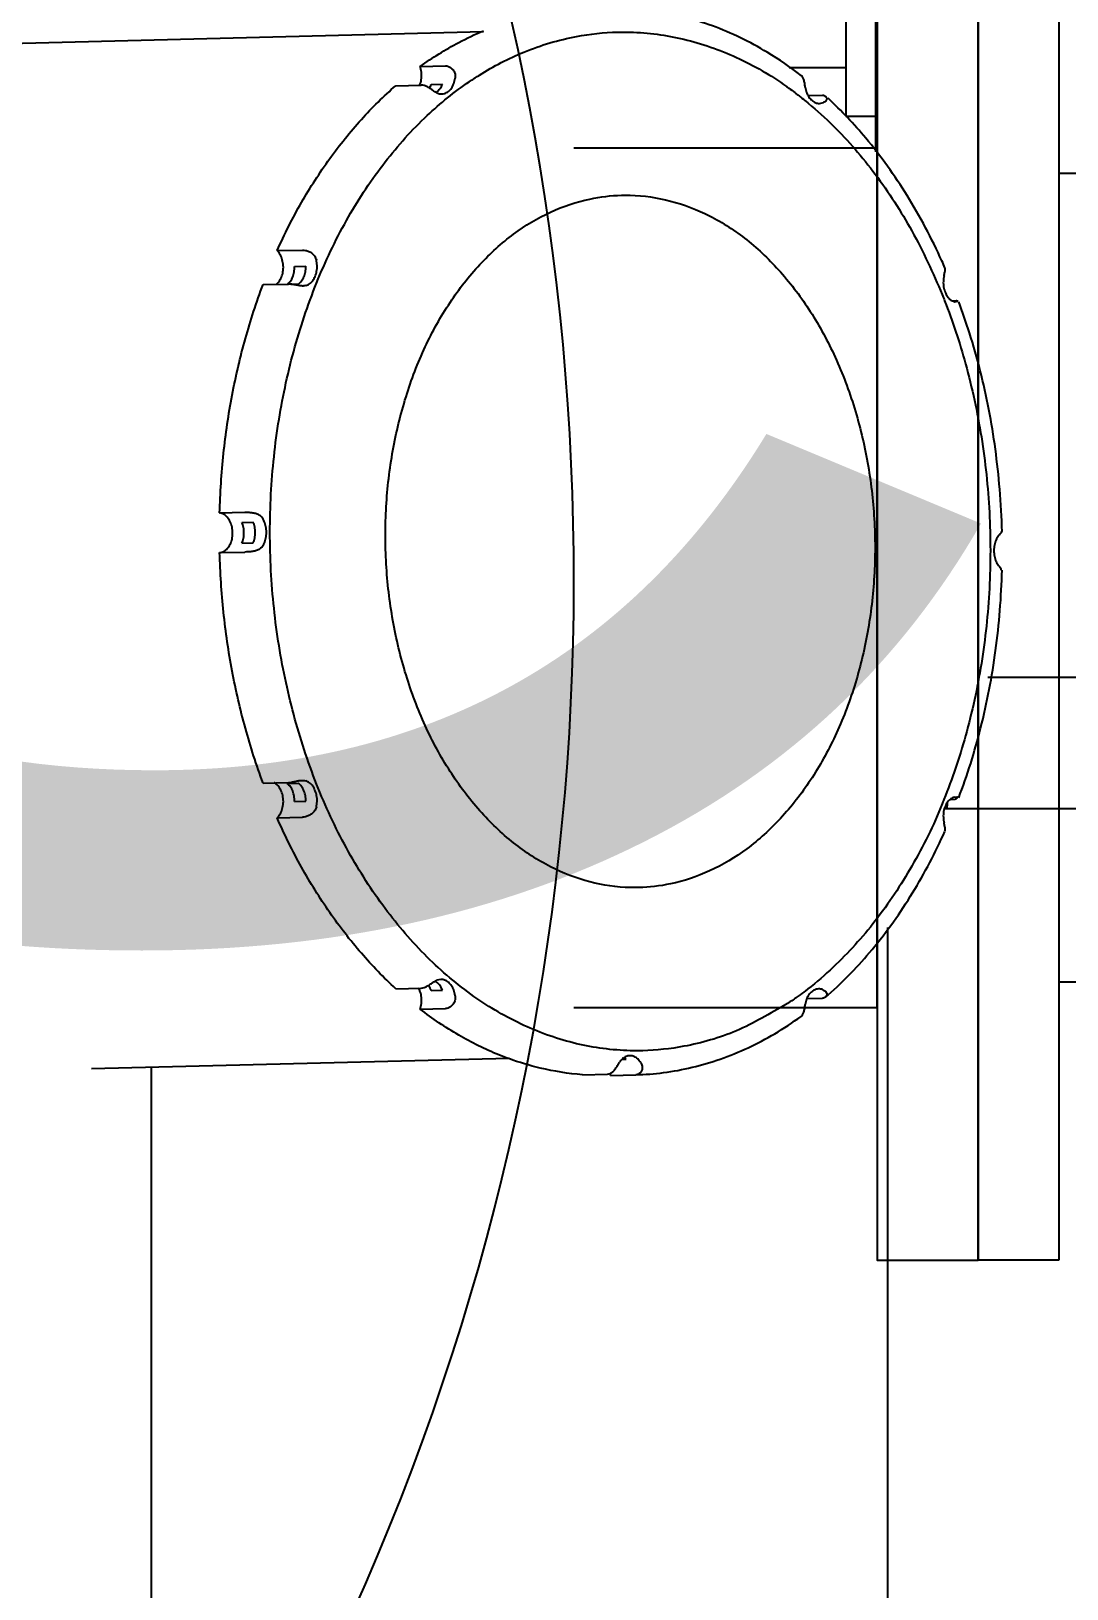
# Model space of a CAD drawing. Header units: inches. Extents: x -40190 to 0, y -3216 to 2257.
# Drawn here: x -22009.55 to -21999.3, y 307.56 to 322.97 of the extents above; entities that cross this region are included whole.
import ezdxf
from ezdxf import colors
from ezdxf.entities.mleader import LeaderData, LeaderLine
from ezdxf.enums import TextEntityAlignment as Align
from ezdxf.math import Vec2, Vec3

# ---------------------------------------------------------------- set-up
doc = ezdxf.new("R2010")
doc.units = ezdxf.units.IN
doc.header["$LTSCALE"] = 0.5
doc.header["$MEASUREMENT"] = 0
for name, color, linetype in [('A113$0$A-ANNO-TEXT', 8, 'Continuous'), ('A113$0$E-POWER-GEN', 8, 'Continuous'), ('E-Anno-Keyn', 72, 'Continuous'), ('E-Anno-Note', 6, 'Continuous'), ('M-Elect-Generator', 94, 'Continuous'), ('M-HVAC-text', 6, 'Continuous'), ('XREF', 7, 'Continuous')]:
    doc.layers.add(name, color=color, linetype=linetype)
doc.styles.add('A113$0$Arial', font='arial.ttf', dxfattribs={"height": 0.076839})
doc.styles.add('MAMEP ANNO', font='arial.ttf', dxfattribs={"height": 0.101562})
doc.styles.get("Standard").update_dxf_attribs({"font": 'simplex.shx'})

# ---------------------------------------------------------------- blocks, each defined once
blk = doc.blocks.new('MLD-KeyNote')
at = {"color": 0, "linetype": 'Continuous', "transparency": 16777216}
blk.add_lwpolyline([(-0.09375, -0.09375), (0.09375, -0.09375), (0.09375, 0.09375), (-0.09375, 0.09375)], close=True, dxfattribs=at)
at = {"color": 0, "linetype": 'ByBlock', "transparency": 16777216, "style": 'MAMEP ANNO'}
blk.add_attdef('ID', text='', height=0.10156, dxfattribs=at).set_placement((0, 0), align=Align.MIDDLE_CENTER)
blk = doc.blocks.new('A113')
at = {"layer": 'A113$0$E-POWER-GEN', "lineweight": 0}
blk.add_3dface([(-22082.1462, 335.9658, 1992.7541), (-21939.9204, 335.9658, 1992.7541), (-21939.9204, 268.1658, 1992.7541), (-22082.1462, 268.1658, 1992.7541)], dxfattribs=at)
at = {"layer": 'A113$0$A-ANNO-TEXT', "lineweight": 13, "style": 'A113$0$Arial', "width": 1.246875}
blk.add_text('CONC. ', height=16, dxfattribs=at).set_placement((-22081.2124, 314.104))

msp = doc.modelspace()

# ---------------------------------------------------------------- linework, layer by layer
at = {"layer": 'M-Elect-Generator', "color": 1}
for p, q in [((-22001.191, 321.776, 0.001), (-22001.191, 326.855, 0.001)), ((-22001.486, 326.658, 0.001), (-22001.486, 322.13, 0.001)), ((-22000.178, 324.313, 0.001), (-22000.178, 310.813, 0.001)), ((-21999.378, 324.313, 0.001), (-21999.378, 310.813, 0.001)), ((-22014.021, 322.743, 0.001), (-22005.07, 322.968, 0.001)), ((-22003.745, 322.962, 0.001), (-22003.62, 322.962, 0.001)), ((-22005.698, 322.622, 0.001), (-22005.448, 322.628, 0.001)), ((-22002.047, 322.613, 0.001), (-22001.486, 322.613, 0.001)), ((-22005.939, 322.432, 0.001), (-22005.688, 322.438, 0.001)), ((-22005.59, 322.443, 0.001), (-22005.478, 322.446, 0.001)), ((-22001.86, 322.334, 0.001), (-22001.719, 322.338, 0.001)), ((-22001.746, 322.256, 0.001), (-22001.707, 322.265, 0.001)), ((-22001.486, 322.13, 0.001), (-22001.191, 322.13, 0.001)), ((-22001.178, 321.813, 0.001), (-22004.178, 321.813, 0.001)), ((-22001.178, 313.313, 0.001), (-22001.178, 321.813, 0.001)), ((-21987.803, 321.563, 0.001), (-21999.378, 321.563, 0.001)), ((-22003.705, 321.348, 0.001), (-22003.62, 321.348, 0.001)), ((-22007.113, 320.8, 0.001), (-22006.863, 320.806, 0.001)), ((-22006.941, 320.642, 0.001), (-22006.829, 320.645, 0.001)), ((-22007.252, 320.464, 0.001), (-22007.002, 320.47, 0.001)), ((-22006.979, 320.468, 0.001), (-22006.901, 320.47, 0.001)), ((-22000.432, 320.303, 0.001), (-22000.406, 320.304, 0.001)), ((-22007.682, 318.205, 0.001), (-22007.432, 318.212, 0.001)), ((-22007.462, 318.111, 0.001), (-22007.35, 318.114, 0.001)), ((-22007.462, 317.907, 0.001), (-22007.35, 317.91, 0.001)), ((-22007.682, 317.813, 0.001), (-22007.432, 317.819, 0.001)), ((-21979.457, 316.579, 0.001), (-22000.083, 316.579, 0.001)), ((-22007.252, 315.533, 0.001), (-22007.002, 315.539, 0.001)), ((-22007.013, 315.528, 0.001), (-22006.901, 315.531, 0.001)), ((-22006.941, 315.35, 0.001), (-22006.829, 315.353, 0.001)), ((-21991.426, 315.28, 0.001), (-22000.51, 315.28, 0.001)), ((-22000.452, 315.372, 0.001), (-22000.406, 315.373, 0.001)), ((-22000.411, 315.394, 0.001), (-22000.39, 315.397, 0.001)), ((-22007.113, 315.189, 0.001), (-22006.863, 315.196, 0.001)), ((-22003.536, 314.499, 0.001), (-22003.62, 314.499, 0.001)), ((-22001.073, 314.103, 0.001), (-22001.073, 293.329, 0.001)), ((-22005.494, 313.591, 0.001), (-22005.534, 313.582, 0.001)), ((-22005.939, 313.499, 0.001), (-22005.688, 313.505, 0.001)), ((-22005.59, 313.481, 0.001), (-22005.478, 313.483, 0.001)), ((-21987.803, 313.563, 0.001), (-21999.378, 313.563, 0.001)), ((-22005.698, 313.297, 0.001), (-22005.448, 313.303, 0.001)), ((-22004.178, 313.313, 0.001), (-22001.178, 313.313, 0.001)), ((-22001.871, 313.402, 0.001), (-22001.719, 313.405, 0.001)), ((-22008.949, 312.709, 0.001), (-22004.819, 312.813, 0.001)), ((-22003.495, 312.886, 0.001), (-22003.62, 312.886, 0.001)), ((-22008.357, 292.936, 0.001), (-22008.357, 312.724, 0.001)), ((-22004.093, 312.648, 0.001), (-22003.843, 312.655, 0.001)), ((-22003.699, 312.802, 0.001), (-22003.659, 312.803, 0.001)), ((-22003.815, 312.641, 0.001), (-22003.565, 312.648, 0.001)), ((-22003.565, 312.648, 0.001), (-22003.565, 312.648, 0.001)), ((-21999.378, 310.813, 0.001), (-22000.178, 310.813, 0.001))]:
    msp.add_line(p, q, dxfattribs=at)
at = {"layer": 'M-Elect-Generator', "color": 1, "elevation": 0.001}
msp.add_lwpolyline([(-22000.178, 310.813), (-22000.178, 324.313), (-22001.178, 324.313), (-22001.178, 310.813)], close=True, dxfattribs=at)
at = {"layer": 'M-Elect-Generator', "color": 1}
for centre, radius, start, end in [((-22029.178, 317.563, 0.001), 25, 58.8216, 52.9465), ((-21998.238, 315.201, 0.001), 2.25, 176.2927, 177.9911)]:
    msp.add_arc(centre, radius, start, end, dxfattribs=at)
for points, start_tangent, end_tangent in [([(-22001.926, 322.53, 0.001), (-22002.264, 322.762, 0.001), (-22002.806, 323.023, 0.001), (-22003.369, 323.167, 0.001), (-22003.559, 323.189, 0.001)], (-0.791206, 0.61155), (-0.996997, 0.077442)), ([(-22005.698, 322.622, 0.001), (-22005.317, 322.859, 0.001), (-22005.073, 322.975, 0.001)], (0.810635, 0.585552), (0.922182, 0.386757)), ([(-22005.112, 322.537, 0.001), (-22004.671, 322.764, 0.001), (-22004.151, 322.919, 0.001), (-22003.745, 322.962, 0.001)], (0.847546, 0.530722), (0.999693, 0.02476)), ([(-22003.62, 322.962, 0.001), (-22003.089, 322.892, 0.001), (-22002.57, 322.712, 0.001), (-22002.074, 322.424, 0.001), (-22002.052, 322.408, 0.001)], (0.999684, -0.025151), (0.812338, -0.583187)), ([(-22005.697, 322.451, 0.001), (-22005.685, 322.507, 0.001), (-22005.686, 322.566, 0.001), (-22005.698, 322.622, 0.001)], (0.322335, 0.946626), (-0.324478, 0.945893)), ([(-22005.448, 322.628, 0.001), (-22005.418, 322.623, 0.001), (-22005.39, 322.606, 0.001), (-22005.367, 322.58, 0.001), (-22005.353, 322.546, 0.001), (-22005.353, 322.505, 0.001)], (0.999684, 0.025151), (-0.141158, -0.989987)), ([(-22005.212, 322.471, 0.001), (-22005.166, 322.502, 0.001), (-22005.122, 322.53, 0.001)], (0.826592, 0.562802), (0.845456, 0.534045)), ([(-22005.122, 322.53, 0.001), (-22005.112, 322.537, 0.001)], (0.845456, 0.534045), (0.847546, 0.530722)), ([(-22001.888, 322.418, 0.001), (-22001.894, 322.457, 0.001), (-22001.903, 322.492, 0.001), (-22001.915, 322.519, 0.001), (-22001.926, 322.53, 0.001)], (-0.140172, 0.990127), (-0.788439, 0.615113)), ([(-22004.927, 313.269, 0.001), (-22005.166, 313.423, 0.001), (-22005.628, 313.812, 0.001), (-22006.044, 314.292, 0.001), (-22006.406, 314.853, 0.001), (-22006.706, 315.482, 0.001), (-22006.937, 316.167, 0.001), (-22007.094, 316.89, 0.001), (-22007.174, 317.637, 0.001), (-22007.174, 318.39, 0.001), (-22007.094, 319.132, 0.001), (-22006.937, 319.848, 0.001), (-22006.706, 320.52, 0.001), (-22006.406, 321.135, 0.001), (-22006.044, 321.678, 0.001), (-22005.628, 322.137, 0.001), (-22005.212, 322.471, 0.001)], (-0.864175, 0.503192), (0.826592, 0.562802)), ([(-22007.113, 320.8, 0.001), (-22006.871, 321.277, 0.001), (-22006.592, 321.711, 0.001), (-22006.28, 322.098, 0.001), (-22005.939, 322.432, 0.001)], (0.409837, 0.912159), (0.75712, 0.653276)), ([(-22005.703, 322.437, 0.001), (-22005.697, 322.451, 0.001)], (0.381715, 0.92428), (0.322335, 0.946626)), ([(-22005.541, 322.366, 0.001), (-22005.563, 322.379, 0.001), (-22005.594, 322.4, 0.001), (-22005.626, 322.419, 0.001), (-22005.658, 322.433, 0.001), (-22005.688, 322.438, 0.001)], (-0.873853, 0.486189), (-0.999684, -0.025151)), ([(-22005.608, 322.408, 0.001), (-22005.59, 322.443, 0.001)], (0.538705, 0.842495), (0.365238, 0.930914)), ([(-22005.541, 322.365, 0.001), (-22005.531, 322.372, 0.001)], (0.839042, 0.544066), (0.784519, 0.620105)), ([(-22005.534, 322.362, 0.001), (-22005.541, 322.366, 0.001)], (-0.89367, 0.448724), (-0.873853, 0.486189)), ([(-22005.534, 322.362, 0.001), (-22005.495, 322.35, 0.001), (-22005.484, 322.35, 0.001)], (0.89367, -0.448724), (0.999656, 0.026221)), ([(-22005.531, 322.372, 0.001), (-22005.519, 322.382, 0.001)], (0.784519, 0.620105), (0.708693, 0.705517)), ([(-22005.519, 322.382, 0.001), (-22005.501, 322.404, 0.001), (-22005.478, 322.446, 0.001)], (0.708693, 0.705517), (0.365238, 0.930914)), ([(-22005.484, 322.35, 0.001), (-22005.456, 322.355, 0.001), (-22005.419, 322.375, 0.001), (-22005.389, 322.408, 0.001), (-22005.366, 322.453, 0.001), (-22005.353, 322.505, 0.001)], (0.999656, 0.026221), (0.141158, 0.989987)), ([(-22002.052, 322.408, 0.001), (-22001.991, 322.364, 0.001)], (0.812338, -0.583187), (0.799381, -0.600824)), ([(-22001.991, 322.364, 0.001), (-22001.985, 322.359, 0.001)], (0.799381, -0.600824), (0.797959, -0.602712)), ([(-22001.888, 322.418, 0.001), (-22001.875, 322.365, 0.001), (-22001.861, 322.334, 0.001)], (0.140172, -0.990127), (0.481825, -0.876268)), ([(-22001.985, 322.359, 0.001), (-22001.962, 322.342, 0.001)], (0.797959, -0.602712), (0.793003, -0.609218)), ([(-22001.962, 322.342, 0.001), (-22001.959, 322.339, 0.001)], (0.793003, -0.609218), (0.792285, -0.610151)), ([(-22001.959, 322.339, 0.001), (-22001.922, 322.31, 0.001)], (0.792285, -0.610151), (0.784013, -0.620745)), ([(-22001.922, 322.31, 0.001), (-22001.863, 322.262, 0.001)], (0.784013, -0.620745), (0.77078, -0.637101)), ([(-22001.863, 322.262, 0.001), (-22001.857, 322.257, 0.001)], (0.77078, -0.637101), (0.769333, -0.638849)), ([(-22001.861, 322.334, 0.001), (-22001.852, 322.319, 0.001), (-22001.821, 322.284, 0.001), (-22001.785, 322.263, 0.001), (-22001.746, 322.256, 0.001)], (0.481825, -0.876268), (0.999684, 0.025131)), ([(-22001.857, 322.257, 0.001), (-22001.613, 322.036, 0.001), (-22001.196, 321.556, 0.001), (-22000.834, 320.995, 0.001), (-22000.534, 320.365, 0.001), (-22000.509, 320.303, 0.001)], (0.769333, -0.638849), (0.364376, -0.931252)), ([(-22001.719, 322.338, 0.001), (-22001.695, 322.333, 0.001), (-22001.686, 322.326, 0.001)], (0.999684, 0.025151), (0.691895, -0.721998)), ([(-22001.686, 322.326, 0.001), (-22001.675, 322.301, 0.001), (-22001.707, 322.265, 0.001)], (0.691895, -0.721998), (-0.911308, -0.411725)), ([(-22000.506, 320.631, 0.001), (-22000.536, 320.698, 0.001), (-22000.88, 321.345, 0.001), (-22001.29, 321.913, 0.001), (-22001.663, 322.307, 0.001)], (-0.401847, 0.915707), (-0.733675, 0.6795)), ([(-22003.62, 314.499, 0.001), (-22004.019, 314.556, 0.001), (-22004.407, 314.705, 0.001), (-22004.773, 314.941, 0.001), (-22005.108, 315.259, 0.001), (-22005.402, 315.649, 0.001), (-22005.648, 316.102, 0.001), (-22005.838, 316.604, 0.001), (-22005.968, 317.142, 0.001), (-22006.034, 317.702, 0.001), (-22006.034, 318.267, 0.001), (-22005.968, 318.823, 0.001), (-22005.838, 319.355, 0.001), (-22005.648, 319.848, 0.001), (-22005.402, 320.288, 0.001), (-22005.108, 320.663, 0.001), (-22004.773, 320.964, 0.001), (-22004.407, 321.182, 0.001), (-22004.019, 321.311, 0.001), (-22003.705, 321.348, 0.001)], (-0.999684, 0.025151), (0.999696, 0.024645)), ([(-22003.62, 321.348, 0.001), (-22003.222, 321.291, 0.001), (-22002.834, 321.143, 0.001), (-22002.467, 320.906, 0.001), (-22002.133, 320.589, 0.001), (-22001.838, 320.198, 0.001), (-22001.593, 319.746, 0.001), (-22001.402, 319.243, 0.001), (-22001.272, 318.705, 0.001), (-22001.206, 318.146, 0.001), (-22001.206, 317.58, 0.001), (-22001.272, 317.024, 0.001), (-22001.402, 316.492, 0.001), (-22001.593, 316, 0.001), (-22001.838, 315.56, 0.001), (-22002.133, 315.184, 0.001), (-22002.467, 314.883, 0.001), (-22002.834, 314.665, 0.001), (-22003.222, 314.536, 0.001), (-22003.536, 314.499, 0.001)], (0.999684, -0.025151), (-0.999696, -0.024645)), ([(-22007.123, 320.466, 0.001), (-22007.097, 320.492, 0.001), (-22007.071, 320.537, 0.001), (-22007.055, 320.592, 0.001), (-22007.052, 320.651, 0.001), (-22007.062, 320.708, 0.001), (-22007.083, 320.76, 0.001), (-22007.113, 320.8, 0.001)], (0.791433, 0.611256), (-0.715527, 0.698585)), ([(-22006.863, 320.806, 0.001), (-22006.832, 320.803, 0.001), (-22006.798, 320.792, 0.001), (-22006.766, 320.773, 0.001), (-22006.741, 320.745, 0.001), (-22006.732, 320.727, 0.001)], (0.999684, 0.025151), (0.386866, -0.922136)), ([(-22006.83, 320.454, 0.001), (-22006.793, 320.471, 0.001), (-22006.761, 320.503, 0.001), (-22006.737, 320.546, 0.001), (-22006.722, 320.597, 0.001), (-22006.718, 320.652, 0.001), (-22006.725, 320.707, 0.001)], (0.968102, 0.250557), (-0.2308, 0.973001)), ([(-22006.732, 320.727, 0.001), (-22006.725, 320.707, 0.001)], (0.386866, -0.922136), (0.2308, -0.973001)), ([(-22007.01, 320.469, 0.001), (-22006.982, 320.498, 0.001), (-22006.959, 320.54, 0.001), (-22006.945, 320.589, 0.001), (-22006.941, 320.642, 0.001)], (0.785084, 0.61939), (-0.015078, 0.999886)), ([(-22006.871, 320.501, 0.001), (-22006.848, 320.543, 0.001), (-22006.834, 320.592, 0.001), (-22006.829, 320.645, 0.001)], (0.593386, 0.804918), (-0.015078, 0.999886)), ([(-22000.515, 320.551, 0.001), (-22000.522, 320.496, 0.001), (-22000.519, 320.441, 0.001), (-22000.504, 320.389, 0.001), (-22000.48, 320.345, 0.001), (-22000.448, 320.311, 0.001), (-22000.433, 320.302, 0.001)], (-0.233437, -0.972372), (0.871004, -0.491277)), ([(-22000.515, 320.551, 0.001), (-22000.507, 320.587, 0.001), (-22000.503, 320.615, 0.001), (-22000.508, 320.63, 0.001)], (0.233437, 0.972372), (-0.449271, 0.893395)), ([(-22007.682, 318.205, 0.001), (-22007.643, 318.794, 0.001), (-22007.558, 319.371, 0.001), (-22007.427, 319.93, 0.001), (-22007.252, 320.464, 0.001)], (0.026357, 0.999653), (0.353204, 0.935546)), ([(-22006.979, 320.469, 0.001), (-22007.002, 320.47, 0.001)], (-0.994138, 0.10812), (-0.999684, -0.025151)), ([(-22006.855, 320.45, 0.001), (-22006.861, 320.45, 0.001), (-22006.897, 320.454, 0.001), (-22006.934, 320.461, 0.001), (-22006.97, 320.468, 0.001), (-22006.979, 320.469, 0.001)], (-0.999727, -0.023377), (-0.994138, 0.10812)), ([(-22006.901, 320.47, 0.001), (-22006.871, 320.501, 0.001)], (0.799475, 0.600699), (0.593386, 0.804918)), ([(-22006.846, 320.451, 0.001), (-22006.855, 320.45, 0.001)], (-0.996377, -0.085041), (-0.999727, -0.023377)), ([(-22006.83, 320.454, 0.001), (-22006.846, 320.451, 0.001)], (-0.968102, -0.250557), (-0.996377, -0.085041)), ([(-22000.509, 320.303, 0.001), (-22000.303, 319.681, 0.001), (-22000.146, 318.957, 0.001), (-22000.067, 318.211, 0.001), (-22000.067, 317.458, 0.001), (-22000.146, 316.715, 0.001), (-22000.303, 316, 0.001), (-22000.517, 315.37, 0.001)], (0.364376, -0.931252), (-0.373978, -0.927438)), ([(-22000.433, 320.302, 0.001), (-22000.411, 320.292, 0.001)], (0.871004, -0.491277), (0.955392, -0.295341)), ([(-22000.388, 320.297, 0.001), (-22000.411, 320.292, 0.001)], (-0.880075, -0.474835), (-0.955392, 0.295341)), ([(-22000.406, 320.304, 0.001), (-22000.383, 320.302, 0.001), (-22000.383, 320.301, 0.001)], (0.999684, 0.025151), (-0.439859, -0.898067)), ([(-22000.383, 320.301, 0.001), (-22000.388, 320.297, 0.001)], (-0.439859, -0.898067), (-0.880075, -0.474835)), ([(-21999.941, 318.021, 0.001), (-21999.964, 318.44, 0.001), (-22000.072, 319.229, 0.001), (-22000.264, 319.987, 0.001), (-22000.37, 320.295, 0.001)], (-0.025757, 0.999668), (-0.347873, 0.937542)), ([(-22007.682, 317.813, 0.001), (-22007.642, 317.824, 0.001), (-22007.606, 317.853, 0.001), (-22007.577, 317.895, 0.001), (-22007.559, 317.948, 0.001), (-22007.553, 318.006, 0.001), (-22007.559, 318.064, 0.001), (-22007.577, 318.118, 0.001), (-22007.606, 318.162, 0.001), (-22007.642, 318.192, 0.001), (-22007.682, 318.205, 0.001)], (0.997417, 0.071834), (-0.9926, 0.121432)), ([(-22007.432, 318.212, 0.001), (-22007.4, 318.212, 0.001), (-22007.363, 318.209, 0.001), (-22007.326, 318.202, 0.001), (-22007.293, 318.188, 0.001), (-22007.266, 318.163, 0.001)], (0.999684, 0.025151), (0.618733, -0.785602)), ([(-22007.462, 317.907, 0.001), (-22007.446, 317.956, 0.001), (-22007.441, 318.009, 0.001), (-22007.446, 318.062, 0.001), (-22007.462, 318.111, 0.001)], (0.397672, 0.917528), (-0.39049, 0.920607)), ([(-22007.35, 317.91, 0.001), (-22007.335, 317.959, 0.001), (-22007.33, 318.011, 0.001), (-22007.335, 318.065, 0.001), (-22007.35, 318.114, 0.001)], (0.397672, 0.917528), (-0.39049, 0.920607)), ([(-22007.266, 317.868, 0.001), (-22007.24, 317.909, 0.001), (-22007.224, 317.959, 0.001), (-22007.219, 318.014, 0.001), (-22007.224, 318.069, 0.001), (-22007.24, 318.12, 0.001), (-22007.266, 318.163, 0.001)], (0.634122, 0.773233), (-0.618733, 0.785602)), ([(-21999.975, 317.98, 0.001), (-22000, 317.938, 0.001), (-22000.016, 317.888, 0.001), (-22000.022, 317.833, 0.001), (-22000.016, 317.778, 0.001), (-22000, 317.727, 0.001), (-21999.975, 317.684, 0.001)], (-0.634122, -0.773233), (0.618733, -0.785602)), ([(-21999.975, 317.98, 0.001), (-21999.955, 318.002, 0.001), (-21999.942, 318.021, 0.001)], (0.634122, 0.773233), (0.135336, 0.9908)), ([(-22007.252, 315.533, 0.001), (-22007.427, 316.076, 0.001), (-22007.558, 316.641, 0.001), (-22007.643, 317.223, 0.001), (-22007.682, 317.813, 0.001)], (-0.347421, 0.937709), (-0.026322, 0.999654)), ([(-22007.266, 317.868, 0.001), (-22007.292, 317.845, 0.001), (-22007.326, 317.831, 0.001), (-22007.363, 317.823, 0.001), (-22007.4, 317.82, 0.001), (-22007.432, 317.819, 0.001)], (-0.634122, -0.773233), (-0.999684, -0.025151)), ([(-22000.37, 315.386, 0.001), (-22000.153, 316.077, 0.001), (-22000.005, 316.846, 0.001), (-21999.941, 317.639, 0.001)], (0.353649, 0.935378), (0.0258, 0.999667)), ([(-21999.95, 317.64, 0.001), (-21999.954, 317.66, 0.001), (-21999.975, 317.684, 0.001)], (0.091523, 0.995803), (-0.618733, 0.785602)), ([(-22007.113, 315.189, 0.001), (-22007.083, 315.228, 0.001), (-22007.062, 315.279, 0.001), (-22007.052, 315.336, 0.001), (-22007.055, 315.395, 0.001), (-22007.071, 315.45, 0.001), (-22007.097, 315.497, 0.001), (-22007.131, 315.531, 0.001), (-22007.141, 315.537, 0.001)], (0.733732, 0.679439), (-0.870252, 0.492608)), ([(-22006.941, 315.35, 0.001), (-22006.945, 315.403, 0.001), (-22006.959, 315.453, 0.001), (-22006.982, 315.496, 0.001), (-22007.013, 315.528, 0.001)], (0.015089, 0.999886), (-0.780227, 0.625496)), ([(-22007.002, 315.539, 0.001), (-22006.97, 315.543, 0.001), (-22006.934, 315.55, 0.001), (-22006.897, 315.557, 0.001), (-22006.867, 315.56, 0.001)], (0.999684, 0.025151), (0.99967, 0.025706)), ([(-22006.829, 315.353, 0.001), (-22006.834, 315.406, 0.001), (-22006.848, 315.456, 0.001), (-22006.871, 315.499, 0.001), (-22006.901, 315.531, 0.001)], (0.015089, 0.999886), (-0.780227, 0.625496)), ([(-22006.867, 315.56, 0.001), (-22006.862, 315.56, 0.001), (-22006.856, 315.56, 0.001)], (0.99967, 0.025706), (0.998839, -0.048177)), ([(-22006.856, 315.56, 0.001), (-22006.83, 315.555, 0.001)], (0.998839, -0.048177), (0.955392, -0.295341)), ([(-22006.725, 315.297, 0.001), (-22006.718, 315.351, 0.001), (-22006.722, 315.407, 0.001), (-22006.737, 315.458, 0.001), (-22006.761, 315.503, 0.001), (-22006.793, 315.536, 0.001), (-22006.83, 315.555, 0.001)], (0.233437, 0.972372), (-0.955392, 0.295341)), ([(-22006.725, 315.297, 0.001), (-22006.737, 315.266, 0.001)], (-0.233437, -0.972372), (-0.48195, -0.876199)), ([(-22000.517, 315.37, 0.001), (-22000.534, 315.327, 0.001), (-22000.834, 314.712, 0.001), (-22001.196, 314.17, 0.001), (-22001.613, 313.711, 0.001), (-22001.862, 313.497, 0.001)], (-0.373978, -0.927438), (-0.789751, -0.613428)), ([(-22000.452, 315.373, 0.001), (-22000.48, 315.345, 0.001), (-22000.504, 315.302, 0.001), (-22000.519, 315.251, 0.001), (-22000.522, 315.195, 0.001), (-22000.515, 315.141, 0.001)], (-0.788151, -0.615482), (0.2308, -0.973001)), ([(-22000.411, 315.394, 0.001), (-22000.448, 315.376, 0.001), (-22000.452, 315.373, 0.001)], (-0.968102, -0.250557), (-0.788151, -0.615482)), ([(-22000.386, 315.392, 0.001), (-22000.406, 315.373, 0.001)], (-0.326776, -0.945102), (-0.999684, -0.025151)), ([(-22000.39, 315.398, 0.001), (-22000.386, 315.397, 0.001), (-22000.386, 315.392, 0.001)], (0.999856, -0.016948), (-0.326776, -0.945102)), ([(-22005.939, 313.499, 0.001), (-22006.28, 313.85, 0.001), (-22006.592, 314.252, 0.001), (-22006.871, 314.701, 0.001), (-22007.113, 315.189, 0.001)], (-0.738443, 0.674316), (-0.402256, 0.915527)), ([(-22006.737, 315.266, 0.001), (-22006.74, 315.261, 0.001), (-22006.766, 315.232, 0.001), (-22006.798, 315.212, 0.001), (-22006.832, 315.2, 0.001), (-22006.863, 315.196, 0.001)], (-0.48195, -0.876199), (-0.999684, -0.025151)), ([(-22000.508, 315.056, 0.001), (-22000.503, 315.074, 0.001), (-22000.507, 315.103, 0.001), (-22000.515, 315.141, 0.001)], (0.433898, 0.900962), (-0.2308, 0.973001)), ([(-22001.66, 313.44, 0.001), (-22001.227, 313.886, 0.001), (-22000.826, 314.448, 0.001), (-22000.507, 315.055, 0.001)], (0.751015, 0.660286), (0.40943, 0.912341)), ([(-22005.551, 313.573, 0.001), (-22005.534, 313.582, 0.001)], (0.867507, 0.497426), (0.911308, 0.411725)), ([(-22005.353, 313.43, 0.001), (-22005.366, 313.483, 0.001), (-22005.389, 313.528, 0.001), (-22005.419, 313.563, 0.001), (-22005.456, 313.585, 0.001), (-22005.494, 313.591, 0.001)], (-0.140172, 0.990127), (-0.999684, -0.025131)), ([(-22005.709, 313.495, 0.001), (-22005.714, 313.505, 0.001)], (-0.43613, 0.899884), (-0.481792, 0.876286)), ([(-22005.698, 313.297, 0.001), (-22005.686, 313.352, 0.001), (-22005.685, 313.411, 0.001), (-22005.697, 313.468, 0.001), (-22005.709, 313.495, 0.001)], (0.329563, 0.944134), (-0.43613, 0.899884)), ([(-22005.688, 313.505, 0.001), (-22005.658, 313.511, 0.001), (-22005.626, 313.526, 0.001), (-22005.594, 313.546, 0.001), (-22005.564, 313.566, 0.001), (-22005.551, 313.573, 0.001)], (0.999684, 0.025151), (0.867507, 0.497426)), ([(-22005.59, 313.481, 0.001), (-22005.612, 313.524, 0.001), (-22005.617, 313.531, 0.001)], (-0.359087, 0.933304), (-0.601888, 0.798581)), ([(-22005.531, 313.56, 0.001), (-22005.55, 313.574, 0.001)], (-0.765298, 0.643676), (-0.867436, 0.497548)), ([(-22005.478, 313.483, 0.001), (-22005.501, 313.527, 0.001), (-22005.531, 313.56, 0.001)], (-0.359087, 0.933304), (-0.765298, 0.643676)), ([(-22005.353, 313.43, 0.001), (-22005.351, 313.404, 0.001), (-22005.356, 313.379, 0.001), (-22005.365, 313.357, 0.001), (-22005.379, 313.338, 0.001), (-22005.398, 313.321, 0.001), (-22005.422, 313.308, 0.001), (-22005.448, 313.303, 0.001)], (0.140172, -0.990127), (-0.999684, -0.025151)), ([(-22001.939, 313.44, 0.001), (-22001.977, 313.412, 0.001)], (-0.807068, -0.590458), (-0.815672, -0.578515)), ([(-22001.867, 313.493, 0.001), (-22001.939, 313.44, 0.001)], (-0.790895, -0.611952), (-0.807068, -0.590458)), ([(-22001.756, 313.497, 0.001), (-22001.785, 313.493, 0.001), (-22001.821, 313.473, 0.001), (-22001.852, 313.439, 0.001), (-22001.872, 313.402, 0.001)], (-0.999656, -0.026221), (-0.38068, -0.924707)), ([(-22001.862, 313.497, 0.001), (-22001.867, 313.493, 0.001)], (-0.789751, -0.613428), (-0.790895, -0.611952)), ([(-22001.707, 313.486, 0.001), (-22001.746, 313.497, 0.001), (-22001.756, 313.497, 0.001)], (-0.89367, 0.448724), (-0.999656, -0.026221)), ([(-22001.707, 313.486, 0.001), (-22001.684, 313.469, 0.001), (-22001.675, 313.447, 0.001), (-22001.688, 313.417, 0.001)], (0.89367, -0.448724), (-0.716976, -0.697098)), ([(-22001.687, 313.417, 0.001), (-22001.66, 313.44, 0.001)], (0.757256, 0.653118), (0.751015, 0.660286)), ([(-22004.821, 312.807, 0.001), (-22004.92, 312.845, 0.001), (-22005.317, 313.04, 0.001), (-22005.698, 313.297, 0.001)], (-0.939999, 0.341176), (-0.791312, 0.611412)), ([(-22003.62, 312.886, 0.001), (-22004.151, 312.955, 0.001), (-22004.671, 313.136, 0.001), (-22004.927, 313.269, 0.001)], (-0.999684, 0.025151), (-0.864175, 0.503192)), ([(-22002.064, 313.352, 0.001), (-22002.074, 313.346, 0.001), (-22002.57, 313.083, 0.001), (-22003.089, 312.929, 0.001), (-22003.495, 312.886, 0.001)], (-0.834246, -0.551393), (-0.999693, -0.02476)), ([(-22002.008, 313.39, 0.001), (-22002.064, 313.352, 0.001)], (-0.822384, -0.568933), (-0.834246, -0.551393)), ([(-22001.991, 313.402, 0.001), (-22002.008, 313.39, 0.001)], (-0.818543, -0.574445), (-0.822384, -0.568933)), ([(-22001.979, 313.41, 0.001), (-22001.991, 313.402, 0.001)], (-0.816084, -0.577933), (-0.818543, -0.574445)), ([(-22001.977, 313.412, 0.001), (-22001.979, 313.41, 0.001)], (-0.815672, -0.578515), (-0.816084, -0.577933)), ([(-22001.93, 313.225, 0.001), (-22001.915, 313.24, 0.001), (-22001.903, 313.267, 0.001), (-22001.894, 313.302, 0.001), (-22001.888, 313.343, 0.001)], (0.807707, 0.589584), (0.141158, 0.989987)), ([(-22001.872, 313.402, 0.001), (-22001.875, 313.395, 0.001), (-22001.888, 313.343, 0.001)], (-0.38068, -0.924707), (-0.141158, -0.989987)), ([(-22001.688, 313.417, 0.001), (-22001.695, 313.412, 0.001), (-22001.719, 313.405, 0.001)], (-0.716976, -0.697098), (-0.999684, -0.025151)), ([(-22003.565, 312.648, 0.001), (-22003.29, 312.669, 0.001), (-22002.73, 312.803, 0.001), (-22002.19, 313.054, 0.001), (-22001.93, 313.225, 0.001)], (0.999622, 0.027477), (0.810546, 0.585675)), ([(-22004.093, 312.648, 0.001), (-22004.51, 312.714, 0.001), (-22004.821, 312.807, 0.001)], (-0.996985, 0.077589), (-0.939999, 0.341176)), ([(-22003.681, 312.818, 0.001), (-22003.695, 312.808, 0.001), (-22003.7, 312.803, 0.001)], (-0.832836, -0.55352), (-0.720438, -0.693519)), ([(-22003.625, 312.836, 0.001), (-22003.659, 312.83, 0.001), (-22003.681, 312.818, 0.001)], (-0.999655, -0.026256), (-0.832836, -0.55352)), ([(-22003.659, 312.803, 0.001), (-22003.679, 312.818, 0.001)], (-0.749932, 0.661515), (-0.858658, 0.512548)), ([(-22003.516, 312.767, 0.001), (-22003.546, 312.804, 0.001), (-22003.581, 312.828, 0.001), (-22003.62, 312.836, 0.001), (-22003.625, 312.836, 0.001)], (-0.522658, 0.852542), (-0.999655, -0.026256)), ([(-22003.843, 312.655, 0.001), (-22003.818, 312.66, 0.001)], (0.999684, 0.025151), (0.917877, 0.396865)), ([(-22003.818, 312.66, 0.001), (-22003.815, 312.662, 0.001), (-22003.789, 312.68, 0.001), (-22003.766, 312.707, 0.001), (-22003.745, 312.739, 0.001), (-22003.725, 312.772, 0.001)], (0.917877, 0.396865), (0.534593, 0.84511)), ([(-22003.815, 312.641, 0.001), (-22003.817, 312.661, 0.001)], (-0.048503, 0.998823), (-0.119596, 0.992823)), ([(-22003.7, 312.803, 0.001), (-22003.725, 312.772, 0.001)], (-0.720438, -0.693519), (-0.534593, -0.84511)), ([(-22003.516, 312.767, 0.001), (-22003.503, 312.734, 0.001), (-22003.503, 312.701, 0.001), (-22003.516, 312.674, 0.001), (-22003.538, 312.655, 0.001), (-22003.565, 312.648, 0.001)], (0.522658, -0.852542), (-0.999618, -0.027651))]:
    msp.add_spline(points, degree=3, dxfattribs=dict(at, start_tangent=start_tangent, end_tangent=end_tangent))

# ---------------------------------------------------------------- block references
at = {"layer": 'XREF'}
msp.add_blockref('A113', (0.075, 0), dxfattribs=at)

# ---------------------------------------------------------------- leaders
at = {"layer": 'E-Anno-Keyn'}
ml = msp.add_multileader_block('Standard', dxfattribs=at)
ml.set_content('MLD-KeyNote', color=256, scale=96)
ml.set_attribute('ID', '18', width=0)
ml.set_leader_properties(color=256, linetype='Continuous')
ml.build(insert=Vec2(0, 0))
ml.multileader.update_dxf_attribs({"has_dogleg": 0, "text_left_attachment_type": 2, "text_right_attachment_type": 2, "dogleg_length": 3.844, "arrow_head_size": 12, "scale": 96})
ctx = ml.context
ctx.base_point, ctx.scale, ctx.char_height, ctx.arrow_head_size, ctx.landing_gap_size, ctx.plane_origin = Vec3(-23166.119, 1004.809), 96, 737.28, 12, 384, Vec3(-23254.357, 947.575)
ctx.left_attachment, ctx.right_attachment = 2, 2
notes = []
notes.append((ctx, [(0, (0, 0, 0), (0, 0), (1, 0), 1, [])]))
ctx.block.insert = Vec3(-23157.119, 1004.809)
ml = msp.add_multileader_block('Standard', dxfattribs=at)
ml.set_content('MLD-KeyNote', color=256, scale=96)
ml.set_attribute('ID', '18', width=0)
ml.set_leader_properties(color=256, linetype='Continuous')
ml.build(insert=Vec2(0, 0))
ml.multileader.update_dxf_attribs({"has_dogleg": 0, "text_left_attachment_type": 2, "text_right_attachment_type": 2, "dogleg_length": 3.844, "arrow_head_size": 12, "scale": 96})
ctx = ml.context
ctx.base_point, ctx.scale, ctx.char_height, ctx.arrow_head_size, ctx.landing_gap_size, ctx.plane_origin = Vec3(-22208.475, 994.86), 96, 737.28, 12, 384, Vec3(-22296.713, 937.626)
ctx.left_attachment, ctx.right_attachment = 2, 2
notes.append((ctx, [(0, (0, 0, 0), (0, 0), (1, 0), 1, [])]))
ctx.block.insert = Vec3(-22199.475, 994.86)
ml = msp.add_multileader_block('Standard', dxfattribs=at)
ml.set_content('MLD-KeyNote', color=(89, 89, 89), scale=96)
ml.set_attribute('ID', '8', width=0)
ml.set_leader_properties(color=256, linetype='Continuous')
ml.build(insert=Vec2(0, 0))
ml.multileader.update_dxf_attribs({"has_dogleg": 0, "text_left_attachment_type": 2, "text_right_attachment_type": 2, "dogleg_length": 3.844, "arrow_head_size": 12, "scale": 96})
ctx = ml.context
ctx.base_point, ctx.scale, ctx.char_height, ctx.arrow_head_size, ctx.landing_gap_size, ctx.plane_origin = Vec3(-23073.723, 986.388), 96, 737.28, 12, 384, Vec3(-23174.971, 930.501)
ctx.left_attachment, ctx.right_attachment = 2, 2
notes.append((ctx, [(0, (0, 0, 0), (0, 0), (1, 0), 1, [])]))
ctx.block.insert = Vec3(-23064.723, 986.388)
ml = msp.add_multileader_block('Standard', dxfattribs=at)
ml.set_content('MLD-KeyNote', color=(89, 89, 89), scale=96)
ml.set_attribute('ID', '8', width=0)
ml.set_leader_properties(color=256, linetype='Continuous')
ml.build(insert=Vec2(0, 0))
ml.multileader.update_dxf_attribs({"has_dogleg": 0, "text_left_attachment_type": 2, "text_right_attachment_type": 2, "dogleg_length": 3.844, "arrow_head_size": 12, "scale": 96})
ctx = ml.context
ctx.base_point, ctx.scale, ctx.char_height, ctx.arrow_head_size, ctx.landing_gap_size, ctx.plane_origin = Vec3(-22400.967, 910.122), 96, 737.28, 12, 384, Vec3(-22502.215, 854.235)
ctx.left_attachment, ctx.right_attachment = 2, 2
notes.append((ctx, [(0, (0, 0, 0), (0, 0), (1, 0), 1, [])]))
ctx.block.insert = Vec3(-22391.967, 910.122)
ml = msp.add_multileader_block('Standard', dxfattribs=at)
ml.set_content('MLD-KeyNote', color=(89, 89, 89), scale=96)
ml.set_attribute('ID', '8', width=0)
ml.set_leader_properties(color=256, linetype='Continuous')
ml.build(insert=Vec2(0, 0))
ml.multileader.update_dxf_attribs({"has_dogleg": 0, "text_left_attachment_type": 2, "text_right_attachment_type": 2, "dogleg_length": 3.844, "arrow_head_size": 12, "scale": 96})
ctx = ml.context
ctx.base_point, ctx.scale, ctx.char_height, ctx.arrow_head_size, ctx.landing_gap_size, ctx.plane_origin = Vec3(-22801.971, 603.734), 96, 737.28, 12, 384, Vec3(-22903.219, 547.847)
ctx.left_attachment, ctx.right_attachment = 2, 2
notes.append((ctx, [(0, (0, 0, 0), (0, 0), (1, 0), 1, [])]))
ctx.block.insert = Vec3(-22792.971, 603.734)
ml = msp.add_multileader_block('Standard', dxfattribs=at)
ml.set_content('MLD-KeyNote', color=(89, 89, 89), scale=96)
ml.set_attribute('ID', '8', width=0)
ml.set_leader_properties(color=256, linetype='Continuous')
ml.build(insert=Vec2(0, 0))
ml.multileader.update_dxf_attribs({"has_dogleg": 0, "text_left_attachment_type": 2, "text_right_attachment_type": 2, "dogleg_length": 3.844, "arrow_head_size": 12, "scale": 96})
ctx = ml.context
ctx.base_point, ctx.scale, ctx.char_height, ctx.arrow_head_size, ctx.landing_gap_size, ctx.plane_origin = Vec3(-22251.946, 584.115), 96, 737.28, 12, 384, Vec3(-22353.193, 528.228)
ctx.left_attachment, ctx.right_attachment = 2, 2
notes.append((ctx, [(0, (0, 0, 0), (0, 0), (1, 0), 1, [])]))
ctx.block.insert = Vec3(-22242.946, 584.115)
at = {"layer": 'E-Anno-Note'}
ml = msp.add_multileader_mtext('Standard', dxfattribs=at)
ml.set_content('HEAT TRACE FOR \\PATRIUM GUTTERS', color=(89, 89, 89), style='MAMEP ANNO')
ml.set_leader_properties(color=256, linetype='Continuous')
ml.build(insert=Vec2(0, 0))
ml.multileader.update_dxf_attribs({"has_dogleg": 0, "text_right_attachment_type": 3, "dogleg_length": 3.844, "arrow_head_size": 12, "scale": 96})
ctx = ml.context
ctx.base_point, ctx.scale, ctx.char_height, ctx.arrow_head_size, ctx.landing_gap_size, ctx.plane_origin = Vec3(-23030.776, 582.74), 96, 7.68, 12, 3.75, Vec3(-22941.287, 600.993)
ctx.right_attachment = 3
notes.append((ctx, [(0, (0, 0, 0), (0, 0), (1, 0), 1, [])]))
ctx.mtext.insert, ctx.mtext.flow_direction = Vec3(-23027.026, 586.645), 5
at = {"layer": 'M-HVAC-text'}
ml = msp.add_multileader_block('Standard', dxfattribs=at)
ml.set_content('MLD-KeyNote', color=(89, 89, 89), scale=96)
ml.set_attribute('ID', '15', width=0)
ml.set_leader_properties(color=256, linetype='Continuous')
ml.build(insert=Vec2(0, 0))
ml.multileader.update_dxf_attribs({"has_dogleg": 0, "text_left_attachment_type": 2, "text_right_attachment_type": 2, "dogleg_length": 3.844, "arrow_head_size": 12, "scale": 96})
ctx = ml.context
ctx.base_point, ctx.scale, ctx.char_height, ctx.arrow_head_size, ctx.landing_gap_size, ctx.plane_origin = Vec3(-22893.337, 1357.489), 96, 737.28, 12, 384, Vec3(-22994.585, 1301.602)
ctx.left_attachment, ctx.right_attachment = 2, 2
notes.append((ctx, [(0, (0, 0, 0), (0, 0), (1, 0), 1, [])]))
ctx.block.insert = Vec3(-22884.337, 1357.489)
ml = msp.add_multileader_block('Standard', dxfattribs=at)
ml.set_content('MLD-KeyNote', color=(89, 89, 89), scale=96)
ml.set_attribute('ID', '15', width=0)
ml.set_leader_properties(color=256, linetype='Continuous')
ml.build(insert=Vec2(0, 0))
ml.multileader.update_dxf_attribs({"has_dogleg": 0, "text_left_attachment_type": 2, "text_right_attachment_type": 2, "dogleg_length": 3.844, "arrow_head_size": 12, "scale": 96})
ctx = ml.context
ctx.base_point, ctx.scale, ctx.char_height, ctx.arrow_head_size, ctx.landing_gap_size, ctx.plane_origin = Vec3(-22532.383, 1345.396), 96, 737.28, 12, 384, Vec3(-22633.631, 1289.509)
ctx.left_attachment, ctx.right_attachment = 2, 2
notes.append((ctx, [(0, (0, 0, 0), (0, 0), (1, 0), 1, [])]))
ctx.block.insert = Vec3(-22523.383, 1345.396)
ml = msp.add_multileader_block('Standard', dxfattribs=at)
ml.set_content('MLD-KeyNote', color=(89, 89, 89), scale=96)
ml.set_attribute('ID', '15', width=0)
ml.set_leader_properties(color=256, linetype='Continuous')
ml.build(insert=Vec2(0, 0))
ml.multileader.update_dxf_attribs({"has_dogleg": 0, "text_left_attachment_type": 2, "text_right_attachment_type": 2, "dogleg_length": 3.844, "arrow_head_size": 12, "scale": 96})
ctx = ml.context
ctx.base_point, ctx.scale, ctx.char_height, ctx.arrow_head_size, ctx.landing_gap_size, ctx.plane_origin = Vec3(-22132.245, 1344.981), 96, 737.28, 12, 384, Vec3(-22233.493, 1289.094)
ctx.left_attachment, ctx.right_attachment = 2, 2
notes.append((ctx, [(0, (0, 0, 0), (0, 0), (1, 0), 1, [])]))
ctx.block.insert = Vec3(-22123.245, 1344.981)
ml = msp.add_multileader_block('Standard', dxfattribs=at)
ml.set_content('MLD-KeyNote', color=(89, 89, 89), scale=96)
ml.set_attribute('ID', '15', width=0)
ml.set_leader_properties(color=256, linetype='Continuous')
ml.build(insert=Vec2(0, 0))
ml.multileader.update_dxf_attribs({"has_dogleg": 0, "text_left_attachment_type": 2, "text_right_attachment_type": 2, "dogleg_length": 3.844, "arrow_head_size": 12, "scale": 96})
ctx = ml.context
ctx.base_point, ctx.scale, ctx.char_height, ctx.arrow_head_size, ctx.landing_gap_size, ctx.plane_origin = Vec3(-22733.748, 1113.309), 96, 737.28, 12, 384, Vec3(-22834.996, 1057.423)
ctx.left_attachment, ctx.right_attachment = 2, 2
notes.append((ctx, [(0, (0, 0, 0), (0, 0), (1, 0), 1, [])]))
ctx.block.insert = Vec3(-22724.748, 1113.309)
for ctx, leaders in notes:
    for number, flags, end, landing, length, lines in leaders:
        leader = LeaderData()
        leader.index, (leader.has_last_leader_line, leader.has_dogleg_vector, leader.attachment_direction) = number, flags
        leader.last_leader_point, leader.dogleg_vector, leader.dogleg_length = Vec3(end), Vec3(landing), length
        for number, points, colour, breaks in lines:
            line = LeaderLine()
            line.index, line.vertices, line.color, line.breaks = number, Vec3.list(points), colors.encode_raw_color(colour), breaks
            leader.lines.append(line)
        ctx.leaders.append(leader)

doc.saveas('drawing.dxf')
